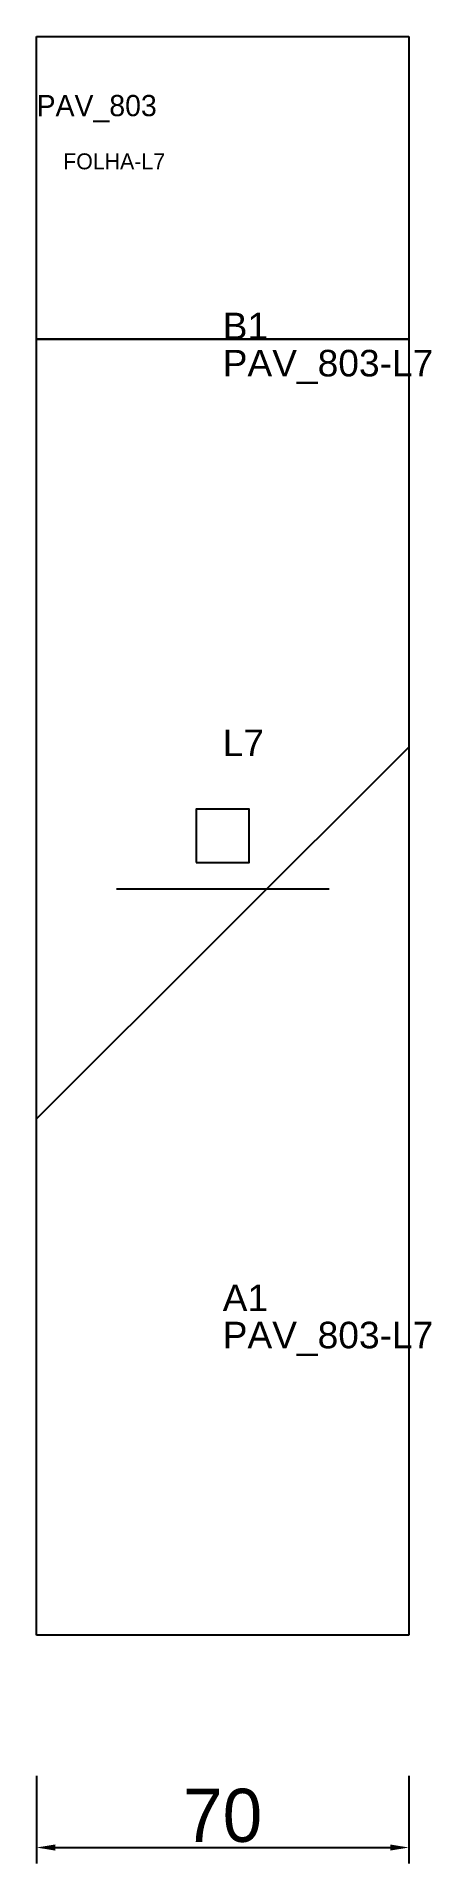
# Model space of a CAD drawing. Header units: metres. Extents: x 222 to 296, y -142 to 202.
import ezdxf

# ---------------------------------------------------------------- set-up
doc = ezdxf.new("R2010")
doc.units = ezdxf.units.M
for name, color, linetype in [('3', 3, 'CONTINUOUS'), ('AUX00', 7, 'CONTINUOUS'), ('COTA', 241, 'CONTINUOUS'), ('FOLHA', 255, 'CONTINUOUS'), ('Hachura', 251, 'CONTINUOUS'), ('NOMENCLATURA', 7, 'CONTINUOUS'), ('Nível', 160, 'CONTINUOUS'), ('Painéis', 200, 'CONTINUOUS'), ('Pilares', 5, 'CONTINUOUS'), ('SARR_2.2x7', 40, 'CONTINUOUS')]:
    doc.layers.add(name, color=color, linetype=linetype)
doc.styles.add('ARIAL', font='Arial.ttf')
doc.styles.add('STR_STANDARD', font='arial.ttf')
doc.dimstyles.new('EZ DXF', dxfattribs={"dimtxt": 10, "dimasz": 3.5, "dimexe": 3, "dimexo": 1.5, "dimgap": 1, "dimtad": 1, "dimdec": 1, "dimdsep": 46, "dimcen": 2.5, "dimazin": 3, "dimtfac": 1, "dimtmove": 0, "dimatfit": 3})

msp = doc.modelspace()

# ---------------------------------------------------------------- hatches: boundary and pattern name
at = {"layer": 'Hachura'}
h = msp.add_hatch(dxfattribs=at)
h.set_pattern_fill('ANSI31', scale=50)
h.paths.add_polyline_path([(222.2, 201.5), (292.2, 201.5), (292.2, -99.5), (222.2, -99.5)])
h = msp.add_hatch(dxfattribs=at)
h.set_pattern_fill('ANSI31', scale=50)
h.paths.add_polyline_path([(222.2, 201.5), (292.2, 201.5), (292.2, -99.5), (222.2, -99.5)])

# ---------------------------------------------------------------- linework, layer by layer
at = {"layer": '3'}
msp.add_lwpolyline([(222.2, 144.5), (292.2, 144.5)], close=True, dxfattribs=at)
msp.add_lwpolyline([(222.2, 144.5), (292.2, 144.5)], close=True, dxfattribs=at)
at = {"layer": 'Painéis', "color": 200}
for p, q in [((222.2, 201.5), (292.2, 201.5)), ((222.2, -99.5), (222.2, 201.5)), ((222.2, 201.5), (292.2, 201.5)), ((222.2, -99.5), (222.2, 201.5)), ((292.2, 201.5), (292.2, -99.5)), ((292.2, 201.5), (292.2, -99.5)), ((292.2, -99.5), (222.2, -99.5)), ((292.2, -99.5), (222.2, -99.5))]:
    msp.add_line(p, q, dxfattribs=at)
at = {"layer": 'Pilares'}
msp.add_lwpolyline([(252.2, 46), (262.2, 46), (262.2, 56), (252.2, 56)], close=True, dxfattribs=at)
msp.add_lwpolyline([(252.2, 46), (262.2, 46), (262.2, 56), (252.2, 56)], close=True, dxfattribs=at)
at = {"layer": 'SARR_2.2x7'}
msp.add_line((237.2, 41), (277.2, 41), dxfattribs=at)
msp.add_line((237.2, 41), (277.2, 41), dxfattribs=at)

# ---------------------------------------------------------------- texts
at = {"layer": '3', "style": 'STR_STANDARD'}
for s, p in [('B1', (257.2, 144.5)), ('B1', (257.2, 144.5)), ('A1', (257.2, -38.5)), ('A1', (257.2, -38.5))]:
    msp.add_text(s, height=5, dxfattribs=at).set_placement(p)
at = {"layer": 'AUX00', "style": 'STR_STANDARD'}
for p in [(257.2, 137.5), (257.2, 137.5), (257.2, -45.5), (257.2, -45.5)]:
    msp.add_text('PAV_803-L7', height=5, dxfattribs=at).set_placement(p)
at = {"layer": 'FOLHA'}
msp.add_text('FOLHA-L7', height=3, dxfattribs=at).set_placement((227.2, 176.5))
msp.add_text('FOLHA-L7', height=3, dxfattribs=at).set_placement((227.2, 176.5))
at = {"layer": 'NOMENCLATURA', "insert": (257.2, 71), "char_height": 5, "attachment_point": 1, "style": 'ARIAL'}
msp.add_mtext('L7', dxfattribs=at)
msp.add_mtext('L7', dxfattribs=at)
at = {"layer": 'Nível'}
msp.add_text('PAV_803', height=4, dxfattribs=at).set_placement((222.2, 186.5))
msp.add_text('PAV_803', height=4, dxfattribs=at).set_placement((222.2, 186.5))

# ---------------------------------------------------------------- dimensions: what is measured, and where the dimension line sits
at = {"layer": 'COTA'}
msp.add_linear_dim(base=(222.2, -139.5), p1=(222.2, -124.5), p2=(292.2, -124.5), dimstyle='EZ DXF', dxfattribs=at).render()
msp.add_linear_dim(base=(222.2, -139.5), p1=(222.2, -124.5), p2=(292.2, -124.5), dimstyle='EZ DXF', dxfattribs=at).render()

doc.saveas('drawing.dxf')
